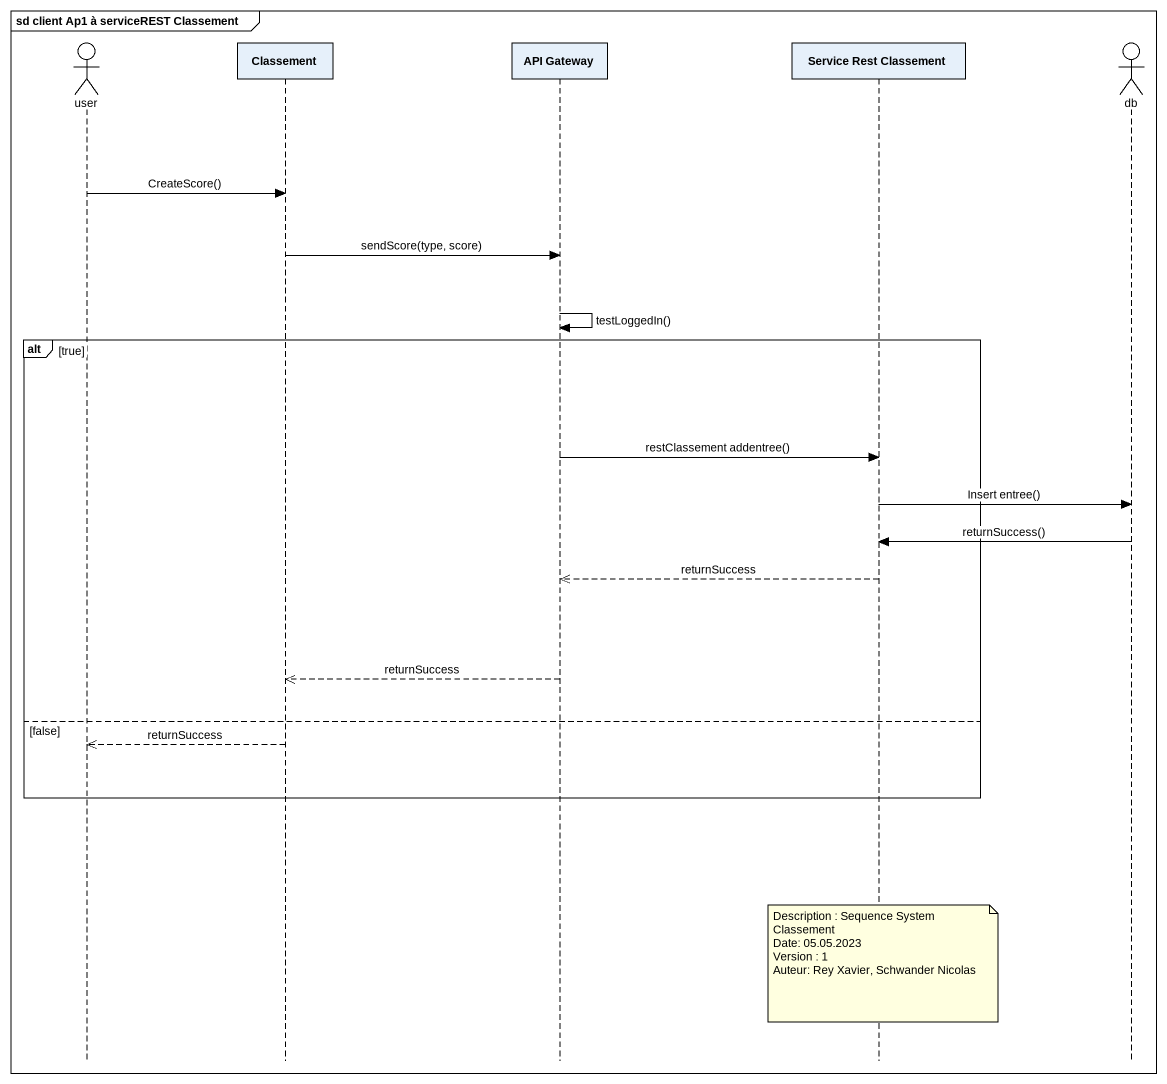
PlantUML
@startuml
mainframe sd client Ap1 à serviceREST Classement
hide footbox
actor user
participant Classement
participant "API Gateway" as API_Gateway
participant "Service Rest Classement" as Service_Rest_Classement
actor db

user -> Classement : CreateScore()
Classement -> API_Gateway : sendScore(type, score)
API_Gateway -> API_Gateway : testLoggedIn()
alt true
  API_Gateway -> Service_Rest_Classement : restClassement addentree()
  Service_Rest_Classement -> db : Insert entree()
  db -> Service_Rest_Classement : returnSuccess()
  Service_Rest_Classement -->> API_Gateway : returnSuccess
  API_Gateway -->> Classement : returnSuccess
else false
  Classement -->> user : returnSuccess
end
note over Service_Rest_Classement
  Description : Sequence System Classement
  Date: 05.05.2023
  Version : 1
  Auteur: Rey Xavier, Schwander Nicolas
end note
@enduml
